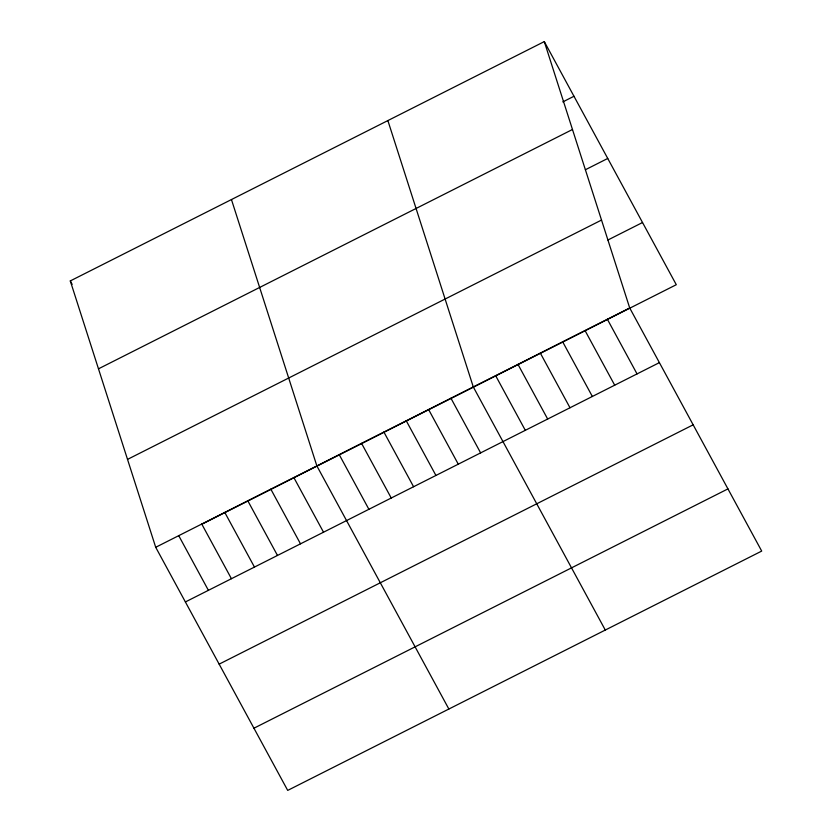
<?xml version="1.0" encoding="UTF-8"?>
<svg xmlns="http://www.w3.org/2000/svg" width="832" height="832" viewBox="0 0 832 832"><rect width="100%" height="100%" fill="white"/><g stroke="black" fill="none" stroke-linecap="round" stroke-linejoin="round"><path stroke-width="1.25" d="M544.294 41.6L629.71 307.965L761.706 551.075L287.706 790.4L155.709 547.29L70.294 280.925L544.294 41.6L676.291 284.71L202.29 524.035M562.806 101.91L573.976 96.262M98.478 368.826L572.478 129.501M585.395 169.738L607.745 158.454M127.525 459.389L601.526 220.064M607.89 240.011L642.533 222.518M155.709 547.29L629.71 307.965M185.39 601.952L659.391 362.627M219.149 664.144L693.16 424.819M253.937 728.218L727.948 488.883M607.36 319.249L637.042 373.911M585.021 330.533L614.702 385.195M562.671 341.806L592.353 396.479M540.322 353.09L570.003 407.763M517.982 364.374L547.664 419.037M495.633 375.658L525.314 430.321M605.29 630.053L473.294 386.942L387.878 120.578M450.944 398.226L480.626 452.889M428.594 409.51L458.276 464.173M406.255 420.784L435.937 475.457M383.906 432.068L413.587 486.741M361.556 443.352L391.238 498.014M339.217 454.636L368.898 509.298M448.864 709.03L316.867 465.92L231.452 199.555M293.842 477.547L323.523 532.21M270.826 489.164L300.498 543.837M247.801 500.791L277.482 555.454M224.775 512.418L254.457 567.081M70.294 280.925L72.145 284.346M201.75 524.046L231.431 578.708M178.734 535.662L208.406 590.335"/></g></svg>
